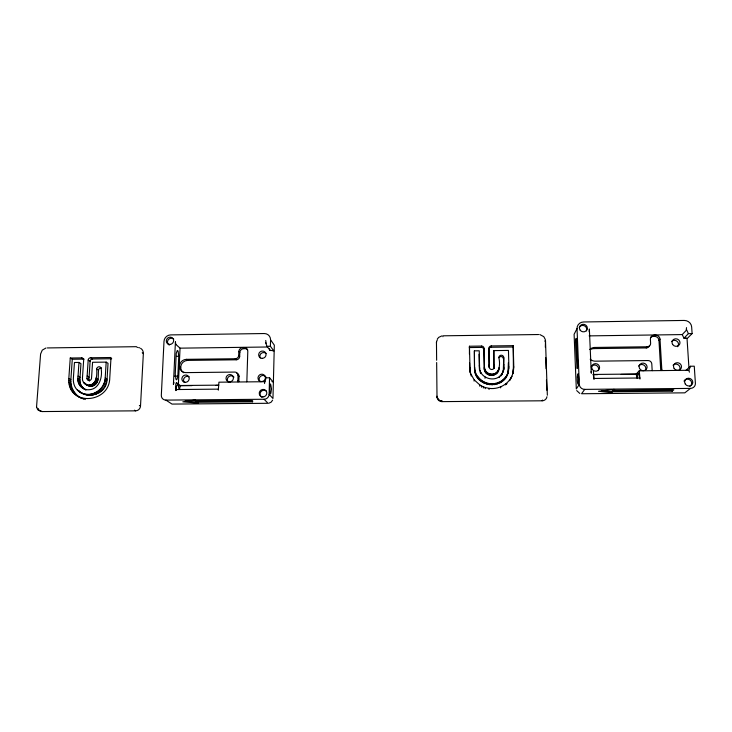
<?xml version="1.0" encoding="UTF-8"?>
<svg xmlns="http://www.w3.org/2000/svg" width="732" height="732" viewBox="0 0 732 732"><rect width="100%" height="100%" fill="white"/><g stroke="black" fill="none" stroke-linecap="round" stroke-linejoin="round"><path stroke-width="1.1" d="M265.743 340.462L266.109 343.29M513.214 345.66L513.782 366.906L512.757 373.796L513.397 368.132L513.214 345.66L491.291 345.943A2.434 2.342 6.3 0 0 488.912 348.322L489.049 367.62M178.773 356.301L178.123 351.333A5.197 1.382 89.1 0 0 177.245 350.564L176.247 353.318L175.25 374.061L175.909 379.039A5.225 1.391 89.4 0 0 176.805 379.716L177.803 376.861L178.773 356.301L176.513 356.328M493.826 350.61L493.926 368.342L493.826 350.61L508.456 350.427L508.877 366.851L508.017 372.579L508.374 362.633M173.411 384.465L175.433 341.725M469.432 354.215L469.45 346.236L481.574 346.071A2.425 2.342 4.8 0 1 484.044 348.386L484.428 366.915C484.282 371.042 488.171 374.574 492.243 374.235C500.313 373.887 500.139 363.127 498.867 357.609A2.443 2.361 8.7 0 1 501.246 355.221A2.443 2.361 8.7 0 1 503.753 357.555L503.826 369.129L501.484 375.196L503.607 370.172M503.277 371.38L503.753 357.555M81.545 357.884A2.361 2.178 -45.7 0 1 83.658 360.126L82.451 378.06C81.902 381.848 85.269 385.535 89.103 385.16C96.78 384.712 97.2 374.601 96.661 369.074A2.37 2.196 -46 0 1 99.085 366.759A2.37 2.196 -46 0 1 101.208 369.02C102.599 377.41 99.094 389.342 89.011 389.753C82.734 390.366 77.116 384.437 77.903 378.215L78.983 362.45L74.454 362.505L73.365 378.362C72.02 400.157 106.57 400.66 107.055 379.149L108.034 363.328L106.186 362.12L92.561 362.285L91.527 378.27A2.37 2.196 -47 0 1 89.103 380.585A2.37 2.196 -47 0 1 86.98 378.325L88.188 360.071A2.361 2.178 -45.5 0 1 90.594 357.765L111.017 357.509L109.754 378.078C109.434 403.899 66.978 406.608 68.817 378.517L70.254 358.021L81.545 357.884L83.521 359.11A2.342 2.169 -45.8 0 1 84.098 359.174M82.35 387.933L86.056 389.955C81.947 388.244 79.477 383.705 79.907 379.332L80.968 363.648L78.983 362.45M78.324 396.616L81.929 398.428C74.673 395.39 70.19 387.393 70.867 379.633L72.285 359.247L70.254 358.021M269.12 394.319L272.963 398.492L274.326 345.156L270.556 339.84A6.597 6.314 -33.8 0 0 264.225 333.536L170.712 334.899A6.579 6.176 -40.8 0 0 164.005 341.322L161.324 395.289A4.978 4.703 -46.5 0 0 165.908 400.102L264.069 399.26A4.996 4.813 -40.8 0 0 269.12 394.319L269.559 377.785L266.109 377.822L264.902 381.729M273.887 351.003L271.627 350.491L273.484 350.454L270.392 346.254L270.556 339.84M252.613 401.804L252.641 400.779L197.283 401.246L197.237 402.261L198.528 403.204L182.826 401.813L194.373 400.166L195.499 400.99L251.259 400.523L252.613 401.804L197.237 402.261M236.665 373.174A3.386 3.239 -40.6 0 1 239.025 376.34L238.842 381.656L237.873 380.695L238.046 375.351A3.404 3.257 -40.5 0 0 234.816 372.076L185.818 372.615A6.844 6.46 -42.4 0 1 179.45 366.055L179.23 366.046M180.694 367.061L179.45 366.046A6.844 6.46 -42.4 0 1 186.413 359.339L187.621 360.391L236.253 359.796A3.376 3.212 -38.1 0 0 239.675 356.475L239.803 352.586L238.842 351.497A4.026 3.843 -37 0 1 242.923 347.544L243.957 347.526A4.026 3.843 -36.9 0 1 247.791 351.378L246.876 380.603A4.584 4.392 -40.6 0 1 246.684 381.765M186.413 359.339L235.274 358.744A3.386 3.23 -38.1 0 0 238.714 355.404L238.842 351.497M218.301 390.165L218.932 382.186L264.984 381.711M195.499 400.99L195.545 399.965M264.563 383.559L264.7 382.195M178.37 384.666L180.054 348.158L175.964 344.525M179.56 389.342L180.273 385.508L218.804 385.142M175.634 390.568L175.79 384.053L176.394 382.607M594.009 379.515L593.423 371.307M39.473 410.487A4.831 4.438 -50.1 0 0 42.346 411.558L135.576 410.844A4.84 4.538 -48.5 0 0 140.507 406.095L143.353 353.593A6.387 5.966 -43.4 0 0 140.553 348.295M547.344 395.234L545.496 340.728L545.34 347.297M80.758 392.535C91.07 398.437 104.923 389.561 105.198 378.023L106.186 362.12M85.626 384.382C88.142 386.34 91.829 386.99 94.556 385.078C99.515 381.985 97.868 374.976 98.564 370.236A2.352 2.187 -46 0 1 101.547 368.013M89.487 381.043A2.361 2.187 -47.1 0 1 88.929 379.441L90.118 361.279A2.342 2.169 -45.5 0 1 92.525 358.991L111.703 358.753M639.942 379.057L639.283 370.84L688.785 370.273L689.443 372.167M36.6 406.196L40.599 353.986L42.273 350.125L45.988 348.002M441.972 401.008L440.289 400.624L441.972 401.008L441.982 401.621L542.138 400.797A5.033 4.849 18.7 0 0 546.941 396.726M469.816 367.4L470.09 372.387L469.45 346.236M469.798 370.511L469.935 369.303M470.557 374.244L470.237 371.188M471.198 376.047L470.703 373.055M501.804 374.006C495.683 383.412 479.14 378.38 479.552 367.071L479.24 350.793L474.382 350.857L474.519 368.452C473.997 387.914 505.51 390.705 508.374 371.38M173.438 384.08L174.051 382.635M474.519 368.452L474.382 350.857M474.62 370.035L474.684 367.235M474.848 371.499L474.784 368.827M474.062 381.043L474.226 379.89L471.344 374.866M475.214 372.936L475.013 370.291M475.709 374.336L475.388 371.737M438.779 399.892C440.161 402.033 435.906 395.381 437.004 396.836A4.932 4.831 2.9 0 0 441.982 401.621M476.331 375.69L475.882 373.146M499.059 367.702C499.636 377.355 483.898 377.849 484.209 368.141L483.825 349.704A2.416 2.333 4.9 0 0 481.363 347.407L481.574 346.071M477.081 376.989L476.514 374.51M479.314 366.156L479.515 364.92M479.634 368.342L479.442 369.559L479.552 367.071M477.941 378.215L478.133 377.053L477.264 375.818M480.064 370.429L480.229 372.634M478.92 379.368L479.112 378.206L478.133 377.053M483.825 349.704L484.044 348.386M480.668 373.595L480.878 372.405M479.991 380.43L480.192 379.277L479.112 378.206M479.808 386.24L480.009 385.114L474.226 379.89M481.162 381.399L481.363 380.247L480.192 379.277M484.209 368.141L484.428 366.915M484.273 369.084L484.493 367.867M484.364 369.706L484.593 368.498M484.529 370.328L484.749 369.111M481.519 387.21L481.72 386.084L480.009 385.114M482.415 382.26L482.626 381.107L481.363 380.247M484.74 370.923L484.968 369.715M485.005 371.508L485.234 370.3M485.325 372.057L485.554 370.859M483.742 383.01L483.962 381.866L482.626 381.107M485.7 372.579L485.929 371.38M485.014 378.279L485.243 377.108M486.112 373.073L486.35 371.874M488.665 349.649A2.425 2.333 6.4 0 1 491.026 347.279L491.291 345.943M483.303 388.024L483.523 386.908L481.72 386.084M486.579 373.53L486.817 372.332M485.133 383.641L485.362 382.497L483.962 381.866M487.082 373.942L487.32 372.744M489.013 366.046L489.26 364.81M487.613 374.308L487.851 373.119M485.16 388.674L485.389 387.567L483.523 386.908M488.18 374.628L488.427 373.439M486.57 384.144L486.807 383.01L485.362 382.497M488.775 374.894L489.022 373.704M489.388 375.113L489.644 373.924M488.052 384.529L488.299 383.394C496.269 385.242 505.245 380.631 507.935 372.808L507.578 373.997M490.028 375.269L490.284 374.089M490.669 375.379L490.925 374.189M491.318 375.425L491.584 374.244M489.562 384.776L489.818 383.65M493.871 365.991L494.146 364.756M491.977 375.425L492.243 374.235M489.013 389.497L489.26 388.39C498.364 389.616 507.999 384.629 511.842 376.202L509.527 380.686L509.893 379.524M492.627 375.36L492.892 374.171M491.09 384.895L491.355 383.769M493.267 375.242L493.542 374.052M493.89 375.058L494.173 373.878M494.503 374.83L494.777 373.649M492.627 384.886L492.892 383.751M495.079 374.555L495.363 373.366M495.637 374.217L495.921 373.027M496.159 373.842L496.442 372.652M496.635 373.421L496.927 372.222M494.146 384.739L494.42 383.605M497.083 372.954L497.376 371.755M497.476 372.46L497.778 371.252M497.824 371.92L498.126 370.721M498.117 371.362L498.419 370.154M498.364 370.776L498.986 368.333M495.646 384.456L495.93 383.321M497.11 384.044L497.412 382.909M499.279 377.511L499.59 376.33M589.168 331.797L589.361 329.016M498.538 383.504L498.84 382.369M500.825 376.028L501.146 374.848M503.589 365.881L503.927 364.646M502.07 374.299L502.39 373.11M503.643 368.022L503.982 366.796M499.901 382.845L500.212 381.701M503.616 369.294L503.955 368.077M502.966 372.387L503.296 371.188M503.497 370.346L503.826 369.129M501.2 382.067L501.521 380.924M500.56 387.859L500.88 386.743M502.417 381.18L502.738 380.027M503.543 380.192L503.881 379.03M504.577 379.103L504.915 377.941M505.501 377.932L505.849 376.76M508.52 368.077L508.877 366.851M506.315 376.687L506.663 375.507M508.484 369.66L508.85 368.443M507.011 375.37L507.358 374.18M508.319 371.133L508.676 369.925M437.69 398.519L436.977 396.195M505.904 383.733L505.556 384.867L507.011 383.586M513.141 372.597L511.467 377.383M513.397 368.132L513.782 366.906M510.579 379.075L510.945 377.904M513.361 370.035L513.745 368.818M513.141 371.929L513.535 370.721M542.504 400.065L542.138 400.797M436.464 342.21L436.638 360.254M690.432 388.408L584.722 389.378L581.565 393.743L684.823 392.837L690.432 388.408A5.362 4.996 23.9 0 0 695.4 383.293L694.265 366.192L690.551 366.238L688.785 370.273M272.633 400.12L271.16 402.152L268.891 403.213M577.026 328.622L574.108 334.323L576.313 388.912L579.314 384.41L577.026 328.622A6.908 6.542 13.7 0 1 583.624 321.97L684.228 320.442A7.073 6.561 18.9 0 1 691.658 326.948L692.106 333.582L687.568 338.166L685.564 338.202L687.037 338.568L688.913 367.336M538.615 334.533L442.906 335.814L442.915 336.711M590.486 349.548A7.164 6.798 17.2 0 1 594 348.597L594.732 347.453L647.234 346.776A3.605 3.376 18.7 0 0 650.62 343.326L650.391 339.282A4.282 4.008 18.7 0 1 654.408 335.192L655.524 335.183A4.282 4.008 18.7 0 1 660.008 339.154L661.801 369.358A4.895 4.584 21.6 0 1 661.71 370.557M437.306 339.044L438.743 337.351L441.78 335.924M650.474 337.617A4.264 3.989 18.8 0 1 653.392 336.4L654.408 335.192M653.392 336.4L654.5 336.391L655.524 335.183M594 348.597L646.255 347.929L647.234 346.776M672.196 391.208L673.852 389.799L613.828 390.348L614.615 389.442L598.474 391.254L611.714 392.773L612.611 391.739L672.196 391.208L672.132 390.147L612.565 390.687L611.659 391.73L601.731 390.586M661.801 369.358L660.74 370.401L658.965 340.343L660.008 339.154M636.675 373.558L639.118 370.886M589.114 335.878L682.261 334.579L686.186 330.416L686.534 327.607M682.261 334.579L683.953 338.221L688.419 333.627L692.106 333.582M690.551 366.238L686.021 370.255L687.229 370.236M636.209 374.07L636.913 377.959M683.953 338.221L685.152 338.202M265.679 342.713L266.96 346.3L270.392 346.254M180.054 348.158L267.711 346.995M239.803 352.586A4.008 3.825 -37.1 0 1 243.866 348.652L244.9 348.633A4.008 3.825 -37 0 1 247.654 349.74M469.313 347.563L481.363 347.407M491.026 347.279L512.83 346.995M266.96 346.3L270.117 350.5L271.233 350.491M72.285 359.247L83.521 359.11M174.445 376.12L177.858 376.083M593.46 374.455L636.291 374.015M593.021 374.711L597.532 374.665M621.184 374.418L636.95 374.253M594.064 378.462L640.015 377.996M179.459 385.755L192.013 385.627M215.977 385.389L218.264 385.371M175.524 389.552L218.2 389.14M42.346 411.558L38.631 410.286L39.327 410.625M185.114 400.999L197.448 402.097M489.26 388.39L485.389 387.567M271.975 381.582L273.091 381.939M539.804 334.542L543.803 336.665L545.358 339.621M486.807 383.01L488.299 383.394M47.333 347.938L136.381 346.684L137.506 347.508M579.817 393.468L576.688 390.577M439.502 400.267L440.28 400.724M139.355 405.437L140.507 406.095M83.988 394.191L79.587 391.803M75.396 394.594L77.418 395.628M83.347 398.528L85.333 399.544M76.814 395.673L78.818 396.698M81.609 398.052L83.594 399.068M74.097 393.386L76.119 394.42M72.916 392.05L74.948 393.093M71.873 390.604L73.914 391.666M70.977 389.067L73.008 390.129M70.217 387.438L72.258 388.509M69.613 385.746L71.663 386.825M77.473 390.019L79.477 391.08M84.665 394.017L86.641 395.051M78.48 390.961L81.581 392.846M83.311 393.642L85.287 394.685M87.474 394.374L89.432 395.417M86.056 394.264L88.023 395.298M69.174 383.989L71.224 385.078M88.911 394.365L90.859 395.399M68.89 382.186L70.94 383.284M90.347 394.219L92.287 395.262M91.775 393.953L93.705 394.987M81.572 387.338L83.549 388.408M80.191 385.929L82.185 387.008M80.849 386.661L82.835 387.74M68.771 380.356L70.821 381.464M93.184 393.551L95.105 394.594M79.614 385.123L81.6 386.212M94.556 393.029L96.478 394.072M78.681 383.376L80.685 384.465M68.817 378.517L70.867 379.633M79.111 384.273L81.106 385.361M78.351 382.433L80.346 383.531M95.892 392.389L97.795 393.441M97.164 391.638L99.067 392.691M78.104 381.454L80.099 382.562M84.217 383.312L89.249 386.093M77.94 380.457L79.944 381.564M77.876 379.441L79.88 380.558M83.475 382.388L85.443 383.486M87.886 385.114L90.439 386.249M98.381 390.769L100.275 391.83M77.903 378.215L79.907 379.332M89.716 385.096L91.656 386.185M135.576 410.844L134.432 410.176M89.103 385.16L91.052 386.24M90.924 384.812L92.863 385.892M99.525 389.808L101.409 390.87M90.329 384.977L92.259 386.066M91.518 384.584L93.449 385.673M78.049 376.129L80.044 377.264M92.086 384.309L94.007 385.398M100.577 388.756L102.462 389.817M93.147 383.623L95.069 384.712M92.625 383.989L94.556 385.078M101.547 387.612L103.422 388.692M93.632 383.211L95.553 384.309M94.089 382.763L96.002 383.861M94.501 382.278L96.414 383.376M86.98 378.325L88.929 379.441M94.867 381.756L96.78 382.863M102.416 386.405L104.283 387.475M142.218 352.751L143.353 353.593M95.197 381.207L97.109 382.314M87.126 376.028L89.075 377.163M95.471 380.64L97.383 381.747M103.166 385.123L105.042 386.203M95.7 380.054L97.603 381.162M103.816 383.788L105.683 384.876M95.874 379.45L97.777 380.567M95.993 378.837L97.896 379.954M104.347 382.406L106.204 383.513M96.093 377.913L97.996 379.039M104.749 380.997L106.607 382.104M36.664 407.074C36.646 405.674 36.993 410.286 38.769 410.377M105.033 379.569L106.89 380.686M105.198 378.023L107.055 379.149M96.661 369.074L98.564 370.236M87.584 385.462L85.79 383.961M88.188 360.071L90.118 361.279M90.594 357.765L92.525 358.991M165.908 400.102L172.011 404.082L268.058 403.295L264.069 399.26M176.513 382.662L179.752 385.087M238.046 375.351L239.025 376.34M235.274 358.744L236.253 359.796M238.714 355.404L239.675 356.475M242.923 347.544L243.866 348.652M269.559 377.785L272.688 381.464M243.957 347.526L244.9 348.633M175.854 344.388L175.424 342.118M686.689 329.931L688.419 333.627M269.486 348.743L270.117 350.5M175.955 386.533L176.439 389.232A4.017 1.08 89.7 0 1 176.449 390.339M591.09 371.6L591.3 373.201M593.313 374.546L593.487 375.543A5.243 0.787 89.2 0 1 593.689 378.197M178.947 389.04L178.361 385.663A5.463 1.455 89.7 0 0 177.336 384.712L176.412 386.697A5.06 1.345 89.7 0 0 176.156 389.268M613.782 389.287L613.828 390.348M612.565 390.687L612.611 391.739M589.379 329.427L591.273 372.808M545.688 357.463L546.072 368.763M546.456 380.064L546.804 390.229M488.912 348.322L489.315 367.18A2.443 2.37 8.6 0 0 491.812 369.514A2.443 2.37 8.6 0 0 494.201 367.125M479.085 354.27L479.359 368.297M469.578 363.072L469.679 368.617M436.656 362.541L437.004 396.836M184.427 382.534A3.751 3.55 -43.9 0 1 189.094 376.751M260.226 357.957A3.742 3.587 -35.6 0 1 266.146 353.492M183.75 372.753A6.808 6.432 -42.5 0 1 187.621 360.391M237.982 381.857A4.584 4.392 -40.6 0 1 237.873 380.695M228.759 382.452A3.761 3.587 -41.3 0 1 228.457 376.971A3.761 3.587 -41.3 0 1 233.984 377.136M260.135 381.765A3.761 3.614 -38.7 0 1 260.656 376.248A3.761 3.614 -38.7 0 1 266.082 377.273M261.836 397.266A3.834 3.697 -40.8 0 1 260.885 391.739A3.834 3.697 -40.8 0 1 266.558 391.318M169.33 345.101A3.77 3.541 -40.8 0 1 168.223 339.822A3.77 3.541 -40.8 0 1 173.731 339.099M38.952 409.911A4.831 4.438 -50.1 0 1 38.265 408.511M138.577 347.59A6.387 5.966 -43.4 0 1 139.602 347.856M498.858 357.71A2.434 2.342 8.9 0 1 503.415 358.826M436.464 343.107A6.533 6.323 -2.4 0 1 437.306 339.941M545.011 340.536A6.652 6.359 11.2 0 1 545.148 341.643M639.503 378.398A5.069 0.997 89.2 0 0 639.32 375.717L638.643 373.357A5.481 1.071 89.2 0 0 637.874 373.915L637.435 377.044A5.06 0.988 89.2 0 0 637.407 378.417M673.037 365.25A4.026 3.761 22.1 0 1 678.674 365.186A4.026 3.761 22.1 0 1 679.003 370.557M654.5 336.391A4.264 3.989 18.8 0 1 658.965 340.343M652.349 370.657A4.895 4.584 21.6 0 1 652.111 369.459L651.8 363.941A3.623 3.404 20.7 0 0 648.012 360.556L595.345 361.169A7.201 6.826 17.1 0 1 590.184 359.211M589.763 349.521A7.201 6.826 17.1 0 1 594.732 347.453M591.191 366.952A3.953 3.751 18.7 0 1 596.489 365.515A3.953 3.751 18.7 0 1 598.163 370.648M584.722 389.378A5.234 4.987 20 0 1 579.314 384.41M671.573 341.469A3.999 3.724 19.9 0 1 677.173 341.396A3.999 3.724 19.9 0 1 677.503 346.712M638.533 366.082A3.989 3.751 20.9 0 1 644.023 365.195A3.989 3.751 20.9 0 1 645.176 370.474M649.549 345.367A3.587 3.358 18.8 0 1 646.255 347.929M683.981 381.116A4.117 3.834 23.8 0 1 690.313 380.247A4.117 3.834 23.8 0 1 689.873 386.368M579.204 327.543A3.953 3.742 13.7 0 1 584.438 325.822A3.953 3.742 13.7 0 1 586.378 330.855M271.453 388.985C269.559 406.406 269.184 371.527 271.453 388.985M575.553 341.945L576.999 368.562A5.408 0.732 89.4 0 0 577.457 367.821L577.713 362.642L576.258 338.422A5.38 0.723 89.5 0 0 575.809 339.264L575.553 341.945M577.328 376.953L577.292 378.261A5.014 0.677 89.2 0 0 577.475 382.159L577.969 384.108A5.426 0.732 89.2 0 0 578.472 383.156L578.719 379.762A5.014 0.677 89.2 0 0 578.536 375.836L578.033 373.896A5.426 0.732 89.2 0 0 577.53 374.885L577.328 376.953M185.388 382.351A3.779 3.569 -43.8 0 0 188.81 376.806A3.779 3.569 -43.8 0 0 182.442 376.879A3.779 3.569 -43.8 0 0 185.388 382.351M262.257 358.36A3.761 3.605 -35.6 0 0 265.615 352.833A3.761 3.605 -35.6 0 0 259.192 352.916A3.761 3.605 -35.6 0 0 262.257 358.36M261.599 381.573A3.788 3.642 -38.6 0 0 264.984 375.992A3.788 3.642 -38.6 0 0 258.524 376.065A3.788 3.642 -38.6 0 0 261.599 381.573M230.168 381.848A3.779 3.614 -41.3 0 0 232.685 375.873A3.779 3.614 -41.3 0 0 226.307 376.925A3.779 3.614 -41.3 0 0 230.168 381.848M262.925 396.945A3.852 3.706 -40.7 0 0 266.357 391.254A3.852 3.706 -40.7 0 0 259.796 391.318A3.852 3.706 -40.7 0 0 262.925 396.945M169.998 344.443A3.779 3.55 -40.8 0 0 173.155 338.76A3.779 3.55 -40.8 0 0 166.777 339.19A3.779 3.55 -40.8 0 0 169.998 344.443M674.145 368.471A4.053 3.779 22 0 0 681.089 368.388A4.053 3.779 22 0 0 677.256 362.706A4.053 3.779 22 0 0 674.145 368.471M592.289 369.367A3.971 3.77 18.6 0 0 599.133 369.294A3.971 3.77 18.6 0 0 595.455 363.639A3.971 3.77 18.6 0 0 592.289 369.367M639.558 368.489A4.017 3.779 20.8 0 0 646.457 369.111A4.017 3.779 20.8 0 0 643.327 363.109A4.017 3.779 20.8 0 0 639.558 368.489M672.662 344.507A4.026 3.751 19.8 0 0 679.571 344.415A4.026 3.751 19.8 0 0 675.755 338.788A4.026 3.751 19.8 0 0 672.662 344.507M685.308 384.099A4.136 3.852 23.7 0 0 692.381 384.026A4.136 3.852 23.7 0 0 688.464 378.215A4.136 3.852 23.7 0 0 685.308 384.099M580.165 330.178A3.971 3.761 13.6 0 0 587 329.729A3.971 3.761 13.6 0 0 583.029 324.303A3.971 3.761 13.6 0 0 580.165 330.178"/></g></svg>
